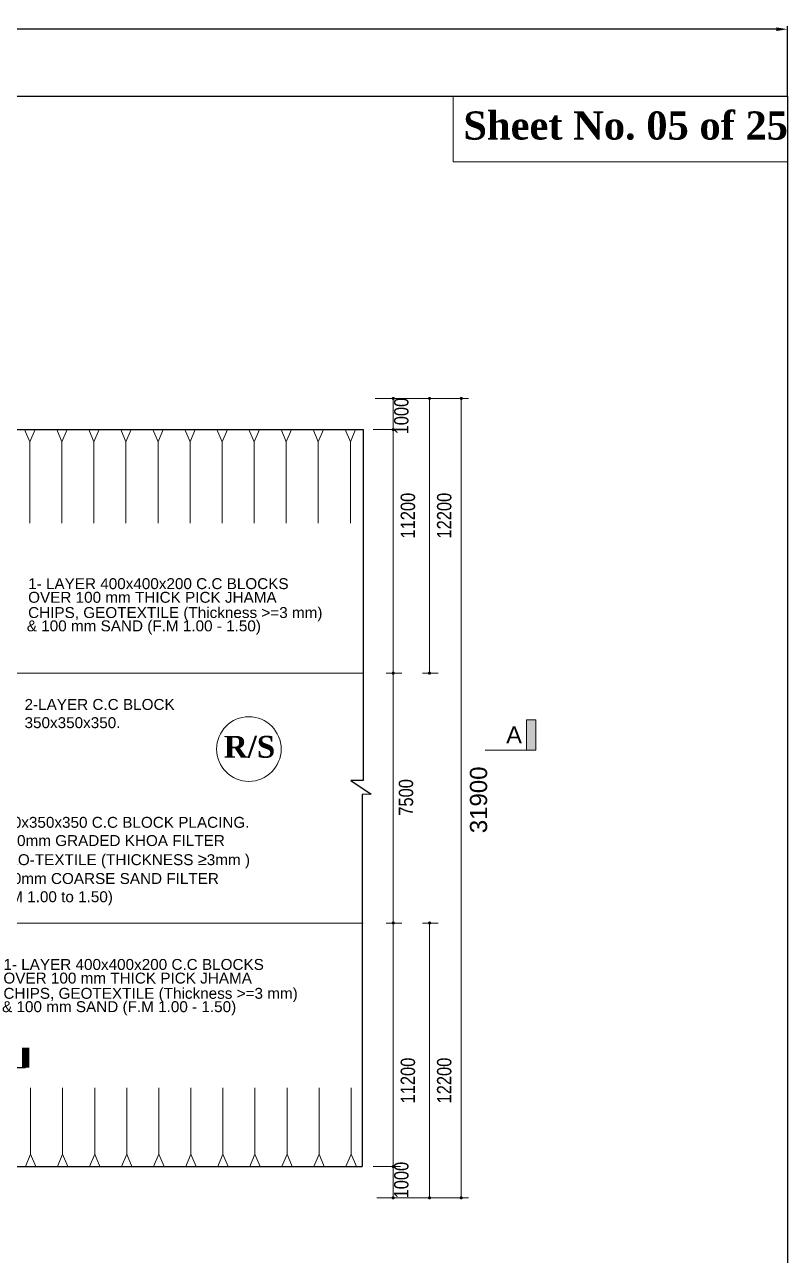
# Model space of a CAD drawing. Extents: x -358915 to 1258323, y -1585493 to -305611.
# Drawn here: x 210173 to 234603, y -1470152 to -1430739 of the extents above; entities that cross this region are included whole.
import ezdxf

# ---------------------------------------------------------------- set-up
doc = ezdxf.new("R2010")
doc.units = 0
doc.header["$LTSCALE"] = 300
doc.header["$MEASUREMENT"] = 0
doc.layers.get('0').update_dxf_attribs({"linetype": 'CONTINUOUS'})
doc.layers.get('DEFPOINTS').update_dxf_attribs({"linetype": 'CONTINUOUS'})
for name, color, linetype, lineweight in [('Dim', 7, 'CONTINUOUS', 9), ('Dimension', 8, 'CONTINUOUS', 18), ('line2', 3, 'CONTINUOUS', 30), ('slop', 8, 'CONTINUOUS', 9)]:
    doc.layers.add(name, color=color, linetype=linetype, lineweight=lineweight)
doc.layers.add('LINE', color=7, linetype='CONTINUOUS')
doc.layers.add('TEXT', color=10, linetype='CONTINUOUS')
doc.styles.add('1-2', font='arial.ttf')
doc.styles.add('Arial', font='arial.ttf')
doc.styles.add('dimText', font='ARIALN.TTF')
doc.dimstyles.new('3', dxfattribs={"dimtxt": 225, "dimasz": 350, "dimexe": 100, "dimexo": 25, "dimgap": 9, "dimtad": 0, "dimdec": 0, "dimzin": 0, "dimdsep": 46, "dimtxsty": 'Standard', "dimcen": 0, "dimclrd": 5, "dimclre": 6, "dimclrt": 256, "dimadec": 0, "dimazin": 0, "dimtfac": 1, "dimtdec": 0, "dimtofl": 0, "dimtmove": 2, "dimatfit": 3, "dimfxl": 1, "dimtolj": 1, "dimtzin": 0, "dimarcsym": 0})
doc.dimstyles.new('dim_230', dxfattribs={"dimtxt": 460, "dimasz": 460, "dimexe": 230, "dimexo": 100, "dimgap": 100, "dimtad": 1, "dimdec": 0, "dimzin": 0, "dimdsep": 46, "dimtxsty": 'dimText', "dimcen": 0.09, "dimclrd": 256, "dimclre": 256, "dimclrt": 7, "dimadec": 0, "dimazin": 0, "dimtfac": 1, "dimtdec": 0, "dimtofl": 0, "dimtmove": 0, "dimatfit": 3, "dimfxl": 1, "dimtolj": 1, "dimtzin": 0, "dimlwd": -1, "dimlwe": -1, "dimarcsym": 0})

# ---------------------------------------------------------------- blocks, each defined once
blk = doc.blocks.new('_Dot')
at = {"color": 0, "linetype": 'ByBlock', "lineweight": -2}
blk.add_line((-0.5, 0), (-1, 0), dxfattribs=at)
at = {"color": 0, "linetype": 'ByBlock', "const_width": 0.5}
blk.add_lwpolyline([(-0.25, 0, 1), (0.25, 0, 1)], format="xyb", close=True, dxfattribs=at)
blk = doc.blocks.new('*D176')
at = {"layer": 'DEFPOINTS', "color": 0, "ltscale": 500}
for p in [(221298, -1442709, 0), (223142, -1451509), (223520, -1451509)]:
    blk.add_point(p, dxfattribs=at)
at = {"layer": 'Dim', "ltscale": 500}
for p, q in [((221398, -1442709), (223372, -1442709)), ((223142, -1442809), (223142, -1451409)), ((223420, -1451509), (222912, -1451509))]:
    blk.add_line(p, q, dxfattribs=at)
at = {"layer": 'Dim', "ltscale": 500, "xscale": 100, "yscale": 100, "zscale": 100}
for p, rotation in [((223142, -1442709), 90), ((223142, -1451509), 270)]:
    blk.add_blockref('_Dot', p, dxfattribs=dict(at, rotation=rotation))
at = {"layer": 'Dim', "color": 7, "ltscale": 500, "insert": (223614, -1446464), "char_height": 460, "attachment_point": 5, "rotation": 90, "style": 'dimText'}
blk.add_mtext('\\A1;12200', dxfattribs=at)
blk = doc.blocks.new('*D177')
at = {"layer": 'DEFPOINTS', "color": 0, "ltscale": 500}
for p in [(222357, -1451509), (221979, -1459509), (222357, -1459509)]:
    blk.add_point(p, dxfattribs=at)
at = {"layer": 'Dim', "ltscale": 500}
for p, q in [((222257, -1451509), (221749, -1451509)), ((221979, -1451609), (221979, -1459409)), ((222257, -1459509), (221749, -1459509))]:
    blk.add_line(p, q, dxfattribs=at)
at = {"layer": 'Dim', "ltscale": 500, "xscale": 100, "yscale": 100, "zscale": 100}
for p, rotation in [((221979, -1451509), 90), ((221979, -1459509), 270)]:
    blk.add_blockref('_Dot', p, dxfattribs=dict(at, rotation=rotation))
at = {"layer": 'Dim', "color": 7, "ltscale": 500, "insert": (222390, -1455486), "char_height": 460, "attachment_point": 5, "rotation": 90, "style": 'dimText'}
blk.add_mtext('\\A1;7500', dxfattribs=at)
blk = doc.blocks.new('*D178')
at = {"layer": 'DEFPOINTS', "color": 0, "ltscale": 500}
for p in [(221749, -1442709, 0), (224157, -1442709), (221545, -1468309)]:
    blk.add_point(p, dxfattribs=at)
at = {"layer": 'Dim', "ltscale": 500}
for p, q in [((221849, -1442709), (224387, -1442709)), ((224157, -1468209), (224157, -1442809)), ((221645, -1468309), (224387, -1468309))]:
    blk.add_line(p, q, dxfattribs=at)
at = {"layer": 'Dim', "ltscale": 500, "xscale": 100, "yscale": 100, "zscale": 100}
for p, rotation in [((224157, -1442709), 90), ((224157, -1468309), 270)]:
    blk.add_blockref('_Dot', p, dxfattribs=dict(at, rotation=rotation))
at = {"layer": 'Dim', "color": 7, "ltscale": 500, "insert": (224714, -1455565), "char_height": 550, "attachment_point": 5, "rotation": 90, "style": 'Arial'}
blk.add_mtext('\\A1;31900', dxfattribs=at)
blk = doc.blocks.new('*D179')
at = {"layer": 'DEFPOINTS', "color": 0, "ltscale": 500}
for p in [(222252, -1442709), (221979, -1443709), (222252, -1443709)]:
    blk.add_point(p, dxfattribs=at)
at = {"layer": 'Dim', "ltscale": 500}
for p, q in [((222152, -1442709), (221749, -1442709)), ((221979, -1442809), (221979, -1443609)), ((222152, -1443709), (221749, -1443709))]:
    blk.add_line(p, q, dxfattribs=at)
at = {"layer": 'Dim', "ltscale": 500, "xscale": 100, "yscale": 100, "zscale": 100}
for p, rotation in [((221979, -1442709), 90), ((221979, -1443709), 270)]:
    blk.add_blockref('_Dot', p, dxfattribs=dict(at, rotation=rotation))
at = {"layer": 'Dim', "color": 7, "ltscale": 500, "insert": (222241, -1443276), "char_height": 460, "attachment_point": 5, "rotation": 90, "style": 'dimText'}
blk.add_mtext('\\A1;1000', dxfattribs=at)
blk = doc.blocks.new('T')
at = {"layer": 'Dim'}
h = blk.add_hatch(color=6, dxfattribs=at)
h.dxf.hatch_style = 1
h.paths.add_polyline_path([(-137, 0), (157, 0), (157, 975), (-137, 975)])
at = {"layer": 'Dimension', "color": 0, "lineweight": 13, "ltscale": 2}
for p, q in [((-137, 0), (-137, 975)), ((-137, 975), (157, 975)), ((157, 975), (157, 0)), ((1481, 0), (-137, 0))]:
    blk.add_line(p, q, dxfattribs=at)
blk = doc.blocks.new('*D212')
at = {"layer": 'DEFPOINTS', "color": 0, "ltscale": 500}
for p in [(221236, -1443709, 0), (221979, -1451509), (222357, -1451509)]:
    blk.add_point(p, dxfattribs=at)
at = {"layer": 'Dim', "ltscale": 500}
for p, q in [((221336, -1443709), (222209, -1443709)), ((221979, -1443809), (221979, -1451409)), ((222257, -1451509), (221749, -1451509))]:
    blk.add_line(p, q, dxfattribs=at)
at = {"layer": 'Dim', "ltscale": 500, "xscale": 100, "yscale": 100, "zscale": 100}
for p, rotation in [((221979, -1443709), 90), ((221979, -1451509), 270)]:
    blk.add_blockref('_Dot', p, dxfattribs=dict(at, rotation=rotation))
at = {"layer": 'Dim', "color": 7, "ltscale": 500, "insert": (222451, -1446464), "char_height": 460, "attachment_point": 5, "rotation": 90, "style": 'dimText'}
blk.add_mtext('\\A1;11200', dxfattribs=at)
blk = doc.blocks.new('*D213')
at = {"layer": 'DEFPOINTS', "color": 0, "ltscale": 500}
for p in [(223142, -1459509), (223520, -1459509), (221357, -1468309, 0)]:
    blk.add_point(p, dxfattribs=at)
at = {"layer": 'Dim', "ltscale": 500}
for p, q in [((223420, -1459509), (222912, -1459509)), ((223142, -1468209), (223142, -1459609)), ((221457, -1468309), (223372, -1468309))]:
    blk.add_line(p, q, dxfattribs=at)
at = {"layer": 'Dim', "ltscale": 500, "xscale": 100, "yscale": 100, "zscale": 100}
for p, rotation in [((223142, -1459509), 90), ((223142, -1468309), 270)]:
    blk.add_blockref('_Dot', p, dxfattribs=dict(at, rotation=rotation))
at = {"layer": 'Dim', "color": 7, "ltscale": 500, "insert": (223614, -1464554), "char_height": 460, "attachment_point": 5, "rotation": 90, "style": 'dimText'}
blk.add_mtext('\\A1;12200', dxfattribs=at)
blk = doc.blocks.new('*D214')
at = {"layer": 'DEFPOINTS', "color": 0, "ltscale": 500}
for p in [(221979, -1467309), (222252, -1467309), (221357, -1468309)]:
    blk.add_point(p, dxfattribs=at)
at = {"layer": 'Dim', "ltscale": 500}
for p, q in [((222152, -1467309), (221749, -1467309)), ((221979, -1468209), (221979, -1467409)), ((221457, -1468309), (222209, -1468309))]:
    blk.add_line(p, q, dxfattribs=at)
at = {"layer": 'Dim', "ltscale": 500, "xscale": 100, "yscale": 100, "zscale": 100}
for p, rotation in [((221979, -1467309), 90), ((221979, -1468309), 270)]:
    blk.add_blockref('_Dot', p, dxfattribs=dict(at, rotation=rotation))
at = {"layer": 'Dim', "color": 7, "ltscale": 500, "insert": (222241, -1467742), "char_height": 460, "attachment_point": 5, "rotation": 90, "style": 'dimText'}
blk.add_mtext('\\A1;1000', dxfattribs=at)
blk = doc.blocks.new('*D215')
at = {"layer": 'DEFPOINTS', "color": 0, "ltscale": 500}
for p in [(221979, -1459509), (222357, -1459509), (221236, -1467309, 0)]:
    blk.add_point(p, dxfattribs=at)
at = {"layer": 'Dim', "ltscale": 500}
for p, q in [((222257, -1459509), (221749, -1459509)), ((221979, -1467209), (221979, -1459609)), ((221336, -1467309), (222209, -1467309))]:
    blk.add_line(p, q, dxfattribs=at)
at = {"layer": 'Dim', "ltscale": 500, "xscale": 100, "yscale": 100, "zscale": 100}
for p, rotation in [((221979, -1459509), 90), ((221979, -1467309), 270)]:
    blk.add_blockref('_Dot', p, dxfattribs=dict(at, rotation=rotation))
at = {"layer": 'Dim', "color": 7, "ltscale": 500, "insert": (222451, -1464554), "char_height": 460, "attachment_point": 5, "rotation": 90, "style": 'dimText'}
blk.add_mtext('\\A1;11200', dxfattribs=at)
blk = doc.blocks.new('sec')
at = {"layer": 'TEXT', "color": 5, "const_width": 200}
blk.add_lwpolyline([(0, 0), (0, 537)], dxfattribs=at)
at = {"layer": 'TEXT', "color": 5}
blk.add_lwpolyline([(0, 0), (-848, 0)], dxfattribs=at)
blk = doc.blocks.new('*D1496')
at = {"layer": 'DEFPOINTS', "color": 0, "ltscale": 0.5}
for p in [(234603, -1430887), (124786, -1433031), (234603, -1433031)]:
    blk.add_point(p, dxfattribs=at)
at = {"layer": 'LINE', "color": 6, "lineweight": -2, "ltscale": 0.5}
for p, q in [((124786, -1433006), (124786, -1430787)), ((234603, -1433006), (234603, -1430787))]:
    blk.add_line(p, q, dxfattribs=at)
at = {"layer": 'LINE', "color": 5, "lineweight": -2, "ltscale": 0.5}
for p, q in [((125136, -1430887), (179141, -1430887)), ((234253, -1430887), (180247, -1430887))]:
    blk.add_line(p, q, dxfattribs=at)
at = {"layer": 'LINE', "color": 5, "ltscale": 0.5}
for points in [[(125136, -1430829), (125136, -1430945), (124786, -1430887)], [(234253, -1430829), (234253, -1430945), (234603, -1430887)]]:
    blk.add_solid(points, dxfattribs=at)
at = {"layer": 'LINE', "ltscale": 0.5, "insert": (179694, -1430887), "char_height": 225, "attachment_point": 5}
blk.add_mtext('\\A1;109817', dxfattribs=at)

msp = doc.modelspace()

# ---------------------------------------------------------------- linework, layer by layer
at = {"layer": 'Dim', "color": 8, "ltscale": 500, "elevation": 0}
for points in [[(210173.4, -1443709.1), (210340.1, -1444104.2)], [(210173.4, -1443709.1), (210340.1, -1444104.2)], [(210506.8, -1443709.1), (210340.1, -1444104.2)], [(210506.8, -1443709.1), (210340.1, -1444104.2)], [(211200, -1443709.1), (211366.7, -1444104.2)], [(211200, -1443709.1), (211366.7, -1444104.2)], [(211533.4, -1443709.1), (211366.7, -1444104.2)], [(211533.4, -1443709.1), (211366.7, -1444104.2)], [(212226.6, -1443709.1), (212393.3, -1444104.2)], [(212226.6, -1443709.1), (212393.3, -1444104.2)], [(212560, -1443709.1), (212393.3, -1444104.2)], [(212560, -1443709.1), (212393.3, -1444104.2)], [(213253.2, -1443709.1), (213419.9, -1444104.2)], [(213253.2, -1443709.1), (213419.9, -1444104.2)], [(213586.6, -1443709.1), (213419.9, -1444104.2)], [(213586.6, -1443709.1), (213419.9, -1444104.2)], [(214279.8, -1443709.1), (214446.5, -1444104.2)], [(214279.8, -1443709.1), (214446.5, -1444104.2)], [(214613.2, -1443709.1), (214446.5, -1444104.2)], [(214613.2, -1443709.1), (214446.5, -1444104.2)], [(215306.4, -1443709), (215473.1, -1444104.2)], [(215306.4, -1443709), (215473.1, -1444104.2)], [(215639.8, -1443709), (215473.1, -1444104.2)], [(215639.8, -1443709), (215473.1, -1444104.2)], [(216333, -1443709), (216499.7, -1444104.2)], [(216333, -1443709), (216499.7, -1444104.2)], [(216666.4, -1443709), (216499.7, -1444104.2)], [(216666.4, -1443709), (216499.7, -1444104.2)], [(217359.7, -1443709), (217526.3, -1444104.2)], [(217359.7, -1443709), (217526.3, -1444104.2)], [(217693, -1443709), (217526.3, -1444104.2)], [(217693, -1443709), (217526.3, -1444104.2)], [(218386.3, -1443709.1), (218552.9, -1444104.2)], [(218386.3, -1443709.1), (218552.9, -1444104.2)], [(218719.6, -1443709.1), (218552.9, -1444104.2)], [(218719.6, -1443709.1), (218552.9, -1444104.2)], [(219412.9, -1443709), (219579.5, -1444104.2)], [(219412.9, -1443709), (219579.5, -1444104.2)], [(219746.2, -1443709), (219579.5, -1444104.2)], [(219746.2, -1443709), (219579.5, -1444104.2)], [(220439.4, -1443709.1), (220606.1, -1444104.2)], [(220439.4, -1443709.1), (220606.1, -1444104.2)], [(220772.8, -1443709.1), (220606.1, -1444104.2)], [(220772.8, -1443709.1), (220606.1, -1444104.2)], [(211366.7, -1444104.2), (211366.7, -1446706.8)], [(213419.9, -1444104.2), (213419.9, -1446706.8)], [(215473.1, -1444104.2), (215473.1, -1446706.8)], [(217526.3, -1444104.2), (217526.4, -1446706.8)], [(219579.5, -1444104.2), (219579.5, -1446706.8)], [(211392, -1466914), (211391.9, -1464785.8)], [(213445.2, -1466914), (213445.2, -1464785.8)], [(215498.4, -1466913.9), (215498.4, -1464785.8)], [(217551.6, -1466913.9), (217551.6, -1464785.8)], [(219604.8, -1466913.9), (219604.8, -1464785.8)], [(210198.7, -1467309.1), (210365.4, -1466913.9)], [(210198.7, -1467309.1), (210365.4, -1466913.9)], [(210532, -1467309.1), (210365.4, -1466913.9)], [(210532, -1467309.1), (210365.4, -1466913.9)], [(211225.3, -1467309.1), (211392, -1466913.9)], [(211225.3, -1467309.1), (211392, -1466913.9)], [(211558.6, -1467309.1), (211392, -1466913.9)], [(211558.6, -1467309.1), (211392, -1466913.9)], [(212251.9, -1467309.1), (212418.6, -1466913.9)], [(212251.9, -1467309.1), (212418.6, -1466913.9)], [(212585.2, -1467309.1), (212418.6, -1466913.9)], [(212585.2, -1467309.1), (212418.6, -1466913.9)], [(213278.5, -1467309.1), (213445.2, -1466913.9)], [(213278.5, -1467309.1), (213445.2, -1466913.9)], [(213611.8, -1467309.1), (213445.2, -1466913.9)], [(213611.8, -1467309.1), (213445.2, -1466913.9)], [(214305.1, -1467309.1), (214471.8, -1466913.9)], [(214305.1, -1467309.1), (214471.8, -1466913.9)], [(214638.4, -1467309.1), (214471.8, -1466913.9)], [(214638.4, -1467309.1), (214471.8, -1466913.9)], [(215331.7, -1467309.1), (215498.4, -1466913.9)], [(215331.7, -1467309.1), (215498.4, -1466913.9)], [(215665, -1467309.1), (215498.4, -1466913.9)], [(215665, -1467309.1), (215498.4, -1466913.9)], [(216358.3, -1467309.1), (216525, -1466913.9)], [(216358.3, -1467309.1), (216525, -1466913.9)], [(216691.6, -1467309.1), (216525, -1466913.9)], [(216691.6, -1467309.1), (216525, -1466913.9)], [(217384.9, -1467309.1), (217551.6, -1466913.9)], [(217384.9, -1467309.1), (217551.6, -1466913.9)], [(217718.2, -1467309.1), (217551.6, -1466913.9)], [(217718.2, -1467309.1), (217551.6, -1466913.9)], [(218411.5, -1467309.1), (218578.2, -1466913.9)], [(218411.5, -1467309.1), (218578.2, -1466913.9)], [(218744.8, -1467309.1), (218578.2, -1466913.9)], [(218744.8, -1467309.1), (218578.2, -1466913.9)], [(219438.1, -1467309.1), (219604.8, -1466913.9)], [(219438.1, -1467309.1), (219604.8, -1466913.9)], [(219771.5, -1467309.1), (219604.8, -1466913.9)], [(219771.5, -1467309.1), (219604.8, -1466913.9)], [(220464.7, -1467309.1), (220631.4, -1466913.9)], [(220464.7, -1467309.1), (220631.4, -1466913.9)], [(220798.1, -1467309.1), (220631.4, -1466913.9)], [(220798.1, -1467309), (220631.4, -1466913.9)]]:
    msp.add_lwpolyline(points, dxfattribs=at)
at = {"layer": 'Dim', "color": 8, "ltscale": 500}
for points in [[(210340.1, -1444104.2), (210340.1, -1446706.8)], [(212393.3, -1444104.2), (212393.3, -1446706.8)], [(214446.5, -1444104.2), (214446.5, -1446706.8)], [(216499.7, -1444104.2), (216499.7, -1446706.8)], [(218552.9, -1444104.2), (218552.9, -1446706.8)], [(220606.1, -1444104.2), (220606.1, -1446706.8)], [(210365.4, -1466914), (210365.4, -1464785.8)], [(212418.6, -1466914), (212418.6, -1464785.8)], [(214471.8, -1466914), (214471.8, -1464785.8)], [(216525, -1466914), (216525, -1464785.8)], [(218578.2, -1466914), (218578.2, -1464785.8)], [(220631.4, -1466914), (220631.3, -1464785.8)]]:
    msp.add_lwpolyline(points, dxfattribs=at)
at = {"layer": 'Dimension', "color": 0, "lineweight": 13, "ltscale": 2}
for p, q in [((194530.3, -1443709.1), (221014.5, -1443709.1)), ((202817.6, -1451509.1), (221014.5, -1451509.1)), ((202817.6, -1459509.1), (221016.5, -1459509.1))]:
    msp.add_line(p, q, dxfattribs=at)
at = {"layer": 'LINE', "ltscale": 50}
for p, q in [((194530.3, -1443709.1, 0), (221014.5, -1443709.1)), ((194530.3, -1467309.1, 0), (220986.4, -1467309.1)), ((194530.3, -1467309.1, 0), (220986.4, -1467309.1))]:
    msp.add_line(p, q, dxfattribs=at)
at = {"layer": 'LINE'}
msp.add_lwpolyline([(234602.6, -1510687.4), (124785.7, -1510687.4), (124785.7, -1433031.1), (234602.6, -1433031.1)], close=True, dxfattribs=at)
at = {"layer": 'LINE', "lineweight": 9}
msp.add_lwpolyline([(234602.6, -1433031.1), (223902, -1433031.1), (223902, -1435130.2), (234602.6, -1435130.2)], close=True, dxfattribs=at)
at = {"layer": 'LINE'}
msp.add_lwpolyline([(221014.5, -1443709.1), (221014.5, -1454947.2), (220618.4, -1454945.3), (221272.8, -1455384.7), (220986.4, -1455388.5), (220986.4, -1467309.1)], dxfattribs=at)
at = {"layer": 'slop', "color": 7}
msp.add_circle((217355.7, -1453938.5, 0), 1034.5, dxfattribs=at)

# ---------------------------------------------------------------- block references
at = {"layer": 'line2', "color": 1, "xscale": -1}
msp.add_blockref('T', (226405.2, -1453978.4), dxfattribs=at)
at = {"layer": 'slop', "xscale": 1.199999999953434, "yscale": 1.200000000011642, "zscale": 1.200000000000728}
msp.add_blockref('sec', (210206.3, -1464144.7), dxfattribs=at)

# ---------------------------------------------------------------- texts
at = {"layer": 'Dim', "color": 7, "style": 'Arial'}
for s, p in [('1- LAYER 400x400x200 C.C BLOCKS', (210286, -1448816.5)), ('OVER 100 mm THICK PICK JHAMA', (210286, -1449253.4)), ('CHIPS, GEOTEXTILE (Thickness >=3 mm) ', (210286, -1449741.7)), ('& 100 mm SAND (F.M 1.00 - 1.50)', (210243.2, -1450168.6)), ('1- LAYER 400x400x200 C.C BLOCKS', (209493.9, -1461010.7)), ('OVER 100 mm THICK PICK JHAMA', (209493.9, -1461447.6)), ('CHIPS, GEOTEXTILE (Thickness >=3 mm) ', (209493.9, -1461935.9)), ('& 100 mm SAND (F.M 1.00 - 1.50)', (209451.1, -1462362.8))]:
    msp.add_text(s, height=350, dxfattribs=at).set_placement(p)
at = {"layer": 'Dim', "color": 7, "char_height": 350, "attachment_point": 4, "style": 'Arial'}
for s, insert, width in [('{\\C0; }2-LAYER C.C BLOCK\\P 350x350x350.', (210035.3, -1452803.8, 0), 8349.118), ('350x350x350 C.C BLOCK PLACING.\\P 200mm GRADED KHOA FILTER\\PGEO-TEXTILE (THICKNESS {\\H1.083x;\\C0;≥}3mm )\\P150mm COARSE SAND FILTER\\P(FM 1.00 to 1.50) ', (209251.2, -1457528.8, 0), 15591.444)]:
    msp.add_mtext(s, dxfattribs=dict(at, insert=insert, width=width))
at = {"layer": 'Dimension', "color": 1, "lineweight": 13, "ltscale": 2, "insert": (217376.1, -1453870.4, 0), "char_height": 700, "width": 3387.731, "attachment_point": 5, "style": '1-2'}
msp.add_mtext('{\\fTimes New Roman|b1|i0|c0|p18;R/S}', dxfattribs=at)
at = {"layer": 'Dimension', "color": 0, "lineweight": 13, "ltscale": 2, "insert": (225848.8, -1453483), "char_height": 540, "attachment_point": 5, "style": '1-2'}
msp.add_mtext('A', dxfattribs=at)
at = {"layer": 'LINE', "color": 7, "lineweight": 9, "insert": (224224.5, -1433519), "char_height": 901.168, "width": 32369.648, "attachment_point": 1}
msp.add_mtext('{\\fTimes New Roman|b1|i0|c0|p18;Sheet No. 05 of 25}', dxfattribs=at)

# ---------------------------------------------------------------- dimensions: what is measured, and where the dimension line sits
at = {"layer": 'Dim', "ltscale": 500}
for base, p1, p2, angle, text, override, picture, middle in [((223141.7, -1451509.1, 0), (221298.5, -1442709.1), (223520.2, -1451509.1, 0), 90, '12200', {"dimasz": 100, "dimblk1": 'Dot', "dimblk2": 'Dot', "dimsah": 1, "dimtmove": 2}, '*D176', (223613.8, -1446464.5, 0)), ((224157, -1442709.1, 0), (221545.2, -1468309.1, 0), (221748.8, -1442709.1), 90, '31900', {"dimtxt": 550, "dimasz": 100, "dimtxsty": 'Arial', "dimblk1": 'Dot', "dimblk2": 'Dot', "dimsah": 1, "dimtmove": 2}, '*D178', (224713.6, -1455565.5, 0)), ((221978.8, -1451509.1, 0), (221235.9, -1443709.1), (222357.3, -1451509.1, 0), 90, '11200', {"dimasz": 100, "dimblk1": 'Dot', "dimblk2": 'Dot', "dimsah": 1, "dimtmove": 2}, '*D212', (222451, -1446464.5, 0)), ((221978.8, -1459509.1, 0), (222357.3, -1451509.1, 0), (222357.3, -1459509.1, 0), 90, '7500', {"dimasz": 100, "dimblk1": 'Dot', "dimblk2": 'Dot', "dimsah": 1, "dimtmove": 2}, '*D177', (222390.1, -1455485.9, 0)), ((221978.8, -1459509.1, 0), (221235.9, -1467309.1), (222357.3, -1459509.1, 0), 270, '11200', {"dimasz": 100, "dimblk1": 'Dot', "dimblk2": 'Dot', "dimsah": 1, "dimtmove": 2}, '*D215', (222451, -1464553.7, 0)), ((223141.7, -1459509.1, 0), (221357.1, -1468309.1), (223520.2, -1459509.1, 0), 270, '12200', {"dimasz": 100, "dimblk1": 'Dot', "dimblk2": 'Dot', "dimsah": 1, "dimtmove": 2}, '*D213', (223613.8, -1464553.7, 0))]:
    dim = msp.add_linear_dim(base=base, p1=p1, p2=p2, angle=angle, text=text, dimstyle='dim_230', override=override, dxfattribs=at)
    dim.commit()
    dim.dimension.update_dxf_attribs({"geometry": picture, "text_midpoint": middle, "dimtype": 160})
for base, p1, p2, angle, picture, middle in [((221978.8, -1443709.1), (222252.4, -1442709.1), (222252.4, -1443709.1), 90, '*D179', (222241.3, -1443276)), ((221978.8, -1467309.1), (221357.1, -1468309.1), (222252.4, -1467309.1), 270, '*D214', (222241.3, -1467742.1))]:
    dim = msp.add_linear_dim(base=base, p1=p1, p2=p2, angle=angle, dimstyle='dim_230', override={"dimasz": 100, "dimblk1": 'Dot', "dimblk2": 'Dot', "dimsah": 1, "dimtmove": 2}, dxfattribs=at)
    dim.commit()
    dim.dimension.update_dxf_attribs({"geometry": picture, "text_midpoint": middle, "dimtype": 160})
at = {"layer": 'LINE', "color": 3, "ltscale": 0.5}
dim = msp.add_linear_dim(base=(234602.6, -1430886.9), p1=(124785.7, -1433031.1), p2=(234602.6, -1433031.1), dimstyle='3', override={"dimfxl": 700}, dxfattribs=at)
dim.commit()
dim.dimension.update_dxf_attribs({"geometry": '*D1496', "text_midpoint": (179694.1, -1430886.9)})

doc.saveas('drawing.dxf')
